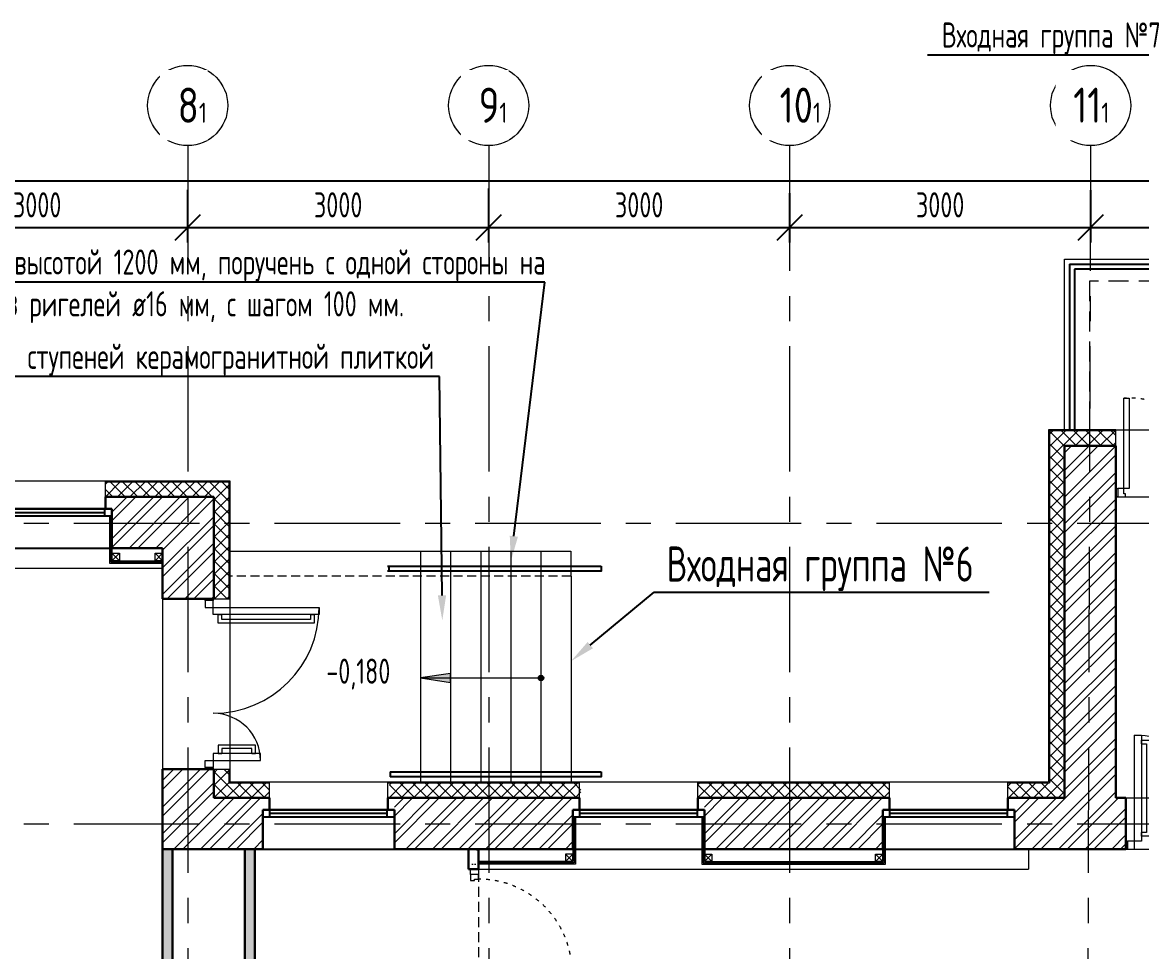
# Model space of a CAD drawing. Header units: millimetres. Extents: x -8689834 to 9419935, y 0 to 233063.
# Drawn here: x -198881 to -187726, y 126328 to 135591 of the extents above; entities that cross this region are included whole.
import ezdxf
from ezdxf import colors
from ezdxf.entities.mleader import LeaderData, LeaderLine
from ezdxf.math import Vec2, Vec3

# ---------------------------------------------------------------- set-up
doc = ezdxf.new("R2010")
doc.units = ezdxf.units.MM
doc.header["$MEASUREMENT"] = 0
for name, pattern in [('ACAD_ISO03W100', [30, 12, -18]), ('ADSK_Штрих_ш3 п1_5', [4.5, 3, -1.5]), ('ADSK_Штриховая_ш2 п1', [3, 2, -1]), ('CENTER', [2, 1.25, -0.25, 0.25, -0.25])]:
    doc.linetypes.add(name, pattern=pattern)
doc.layers.get('0').update_dxf_attribs({"color": 250, "lineweight": 9})
for name, color, linetype, lineweight in [('_0', 250, 'Continuous', 9), ('АР_Выноски АПР', 7, 'Continuous', 5), ('АР_Двери', 175, 'Continuous', 18), ('АР_Лестницы', 250, 'Continuous', 15), ('АР_Лестницы ограждение', 94, 'Continuous', 25), ('АР_Навесной фасад', 190, 'Continuous', 5), ('АР_Оси', 195, 'Continuous', 9), ('АР_Оси размеры', 164, 'Continuous', 9), ('АР_Отметки', 250, 'Continuous', 15), ('АР_Перегородки газоблок', 165, 'Continuous', 30), ('АР_Перегородки газоблок_Штрих', 165, 'Continuous', 5), ('АР_Подоконники', 163, 'Continuous', 9), ('АР_Сущ Несущая стена', 216, 'Continuous', 30), ('АР_тонкая линия', 250, 'Continuous', 0), ('АР_Утеплитель', 154, 'Continuous', 9), ('АР_Штриховка кирпич', 250, 'Continuous', 9), ('Эвакуация', 7, 'Continuous', 9)]:
    doc.layers.add(name, color=color, linetype=linetype, lineweight=lineweight)
doc.layers.add('АР_новое окно', color=155, linetype='Continuous')
doc.styles.add('ISOCPEUR', font='isocpeur.ttf', dxfattribs={"width": 0.7})
doc.styles.add('ГОСТ 2.304', font='isocpeur.ttf', dxfattribs={"width": 0.7})
doc.dimstyles.new('СПДС', dxfattribs={"dimscale": 100, "dimtxt": 2.5, "dimasz": 2.5, "dimexe": 1.5, "dimexo": 0, "dimgap": 1, "dimtad": 1, "dimdec": 0, "dimrnd": 1, "dimtxsty": 'ГОСТ 2.304', "dimblk": 'OBLIQUE', "dimcen": 2.5, "dimdle": 1.5, "dimadec": 0, "dimazin": 2, "dimtfac": 0.75, "dimtdec": 0, "dimtmove": 1, "dimatfit": 3, "dimfxl": 1, "dimtolj": 1, "dimarcsym": 1})
pattern_1 = [(45, (-1195763.57, 164426.86), (-132.58252, 132.58252), []), (45, (-1195675.18, 164426.86), (-132.58252, 132.58252), [])]

# ---------------------------------------------------------------- blocks, each defined once
blk = doc.blocks.new('_Oblique')
at = {"color": 0, "linetype": 'ByBlock', "lineweight": -2}
blk.add_line((-0.5, -0.5), (0.5, 0.5), dxfattribs=at)
blk = doc.blocks.new('*D682')
at = {"layer": 'АР_Оси размеры', "color": 0, "lineweight": -2, "ltscale": 100, "transparency": 16777216}
for p, q in [((-200234, 133929), (-200234, 133397)), ((-197234, 133923), (-197234, 133397)), ((-200384, 133547), (-197084, 133547))]:
    blk.add_line(p, q, dxfattribs=at)
at = {"layer": 'АР_Оси размеры', "color": 0, "lineweight": -2, "ltscale": 100, "transparency": 16777216, "xscale": 250, "yscale": 250, "zscale": 250, "rotation": 180}
blk.add_blockref('_Oblique', (-200234, 133547), dxfattribs=at)
at = {"layer": 'АР_Оси размеры', "color": 0, "lineweight": -2, "ltscale": 100, "transparency": 16777216, "xscale": 250, "yscale": 250, "zscale": 250}
blk.add_blockref('_Oblique', (-197234, 133547), dxfattribs=at)
at = {"layer": 'АР_Оси размеры', "color": 0, "ltscale": 100, "transparency": 16777216, "insert": (-198734, 133772), "char_height": 250, "attachment_point": 5, "style": 'ГОСТ 2.304'}
blk.add_mtext('\\A1;3000', dxfattribs=at)
blk = doc.blocks.new('*D683')
at = {"layer": 'АР_Оси размеры', "color": 0, "lineweight": -2, "ltscale": 100, "transparency": 16777216}
for p, q in [((-197234, 133923), (-197234, 133397)), ((-194234, 133935), (-194234, 133397)), ((-197384, 133547), (-194084, 133547))]:
    blk.add_line(p, q, dxfattribs=at)
at = {"layer": 'АР_Оси размеры', "color": 0, "lineweight": -2, "ltscale": 100, "transparency": 16777216, "xscale": 250, "yscale": 250, "zscale": 250, "rotation": 180}
blk.add_blockref('_Oblique', (-197234, 133547), dxfattribs=at)
at = {"layer": 'АР_Оси размеры', "color": 0, "lineweight": -2, "ltscale": 100, "transparency": 16777216, "xscale": 250, "yscale": 250, "zscale": 250}
blk.add_blockref('_Oblique', (-194234, 133547), dxfattribs=at)
at = {"layer": 'АР_Оси размеры', "color": 0, "ltscale": 100, "transparency": 16777216, "insert": (-195734, 133772), "char_height": 250, "attachment_point": 5, "style": 'ГОСТ 2.304'}
blk.add_mtext('\\A1;3000', dxfattribs=at)
blk = doc.blocks.new('*D684')
at = {"layer": 'АР_Оси размеры', "color": 0, "lineweight": -2, "ltscale": 100, "transparency": 16777216}
for p, q in [((-194234, 133935), (-194234, 133397)), ((-191234, 133888), (-191234, 133397)), ((-194384, 133547), (-191084, 133547))]:
    blk.add_line(p, q, dxfattribs=at)
at = {"layer": 'АР_Оси размеры', "color": 0, "lineweight": -2, "ltscale": 100, "transparency": 16777216, "xscale": 250, "yscale": 250, "zscale": 250, "rotation": 180}
blk.add_blockref('_Oblique', (-194234, 133547), dxfattribs=at)
at = {"layer": 'АР_Оси размеры', "color": 0, "lineweight": -2, "ltscale": 100, "transparency": 16777216, "xscale": 250, "yscale": 250, "zscale": 250}
blk.add_blockref('_Oblique', (-191234, 133547), dxfattribs=at)
at = {"layer": 'АР_Оси размеры', "color": 0, "ltscale": 100, "transparency": 16777216, "insert": (-192734, 133772), "char_height": 250, "attachment_point": 5, "style": 'ГОСТ 2.304'}
blk.add_mtext('\\A1;3000', dxfattribs=at)
blk = doc.blocks.new('*D685')
at = {"layer": 'АР_Оси размеры', "color": 0, "lineweight": -2, "ltscale": 100, "transparency": 16777216}
for p, q in [((-191234, 133888), (-191234, 133397)), ((-188234, 133888), (-188234, 133397)), ((-191384, 133547), (-188084, 133547))]:
    blk.add_line(p, q, dxfattribs=at)
at = {"layer": 'АР_Оси размеры', "color": 0, "lineweight": -2, "ltscale": 100, "transparency": 16777216, "xscale": 250, "yscale": 250, "zscale": 250, "rotation": 180}
blk.add_blockref('_Oblique', (-191234, 133547), dxfattribs=at)
at = {"layer": 'АР_Оси размеры', "color": 0, "lineweight": -2, "ltscale": 100, "transparency": 16777216, "xscale": 250, "yscale": 250, "zscale": 250}
blk.add_blockref('_Oblique', (-188234, 133547), dxfattribs=at)
at = {"layer": 'АР_Оси размеры', "color": 0, "ltscale": 100, "transparency": 16777216, "insert": (-189734, 133772), "char_height": 250, "attachment_point": 5, "style": 'ГОСТ 2.304'}
blk.add_mtext('\\A1;3000', dxfattribs=at)
blk = doc.blocks.new('*D686')
at = {"layer": 'АР_Оси размеры', "color": 0, "lineweight": -2, "ltscale": 100, "transparency": 16777216}
for p, q in [((-182234, 134039), (-182234, 133397)), ((-188234, 133919), (-188234, 133397)), ((-188384, 133547), (-182084, 133547))]:
    blk.add_line(p, q, dxfattribs=at)
at = {"layer": 'АР_Оси размеры', "color": 0, "lineweight": -2, "ltscale": 100, "transparency": 16777216, "xscale": 250, "yscale": 250, "zscale": 250, "rotation": 180}
blk.add_blockref('_Oblique', (-188234, 133547), dxfattribs=at)
at = {"layer": 'АР_Оси размеры', "color": 0, "lineweight": -2, "ltscale": 100, "transparency": 16777216, "xscale": 250, "yscale": 250, "zscale": 250}
blk.add_blockref('_Oblique', (-182234, 133547), dxfattribs=at)
at = {"layer": 'АР_Оси размеры', "color": 0, "ltscale": 100, "transparency": 16777216, "insert": (-185234, 133772), "char_height": 250, "attachment_point": 5, "style": 'ГОСТ 2.304'}
blk.add_mtext('\\A1;6000', dxfattribs=at)
blk = doc.blocks.new('*U761')
for points in [[(0, 0), (0, -80), (55, -80), (55, 0), (0, 0)], [(55, -80), (55, 0), (115, 0), (115, -40), (100, -40), (100, -80), (55, -80)], [(1075, -80), (1075, 0), (1015, 0), (1015, -40), (1030, -40), (1030, -80), (1075, -80)], [(1130, 0), (1130, -80), (1075, -80), (1075, 0), (1130, 0)]]:
    blk.add_lwpolyline(points)
blk.add_lwpolyline([(100, -80), (100, -1010), (140, -1010), (140, -80)], close=True)
at = {"linetype": 'ACAD_ISO03W100', "ltscale": 3}
blk.add_arc((100, -80), 930, 270, 0, dxfattribs=at)
blk = doc.blocks.new('*U24')
h = blk.add_hatch(color=256)
h.dxf.hatch_style = 1
edge = h.paths.add_edge_path()
edge.add_arc((0, 0), 27.6, 359.64, 719.64)
h = blk.add_hatch(color=256)
h.dxf.hatch_style = 1
h.paths.add_polyline_path([(900, -44), (900, 44), (1200, 0)])
blk.add_line((1200, 0), (0, 0))
blk.add_lwpolyline([(900, 44), (900, -44), (1200, 0), (900, 44)])
blk.add_circle((0, 0), 27.6)
blk = doc.blocks.new('*U156')
at = {"layer": 'АР_новое окно', "lineweight": 20}
for p, q in [((0, 1310), (-70, 1310)), ((0, 0), (-70, 0))]:
    blk.add_line(p, q, dxfattribs=at)
at = {"layer": 'АР_новое окно'}
for p, q in [((-70, 1310), (-70, 0)), ((-70, 0), (-70, 1310)), ((0, 1240), (-70, 1240)), ((-35, 1240), (-35, 70)), ((0, 1310), (0, 0)), ((0, 70), (-70, 70))]:
    blk.add_line(p, q, dxfattribs=at)
blk = doc.blocks.new('*D423')
at = {"layer": 'АР_Оси размеры', "color": 0, "lineweight": -2, "ltscale": 100, "transparency": 16777216}
for p, q in [((-218234, 134013), (-218234, 134163)), ((-154724, 134013), (-154724, 134163)), ((-218384, 134013), (-154574, 134013))]:
    blk.add_line(p, q, dxfattribs=at)
at = {"layer": 'АР_Оси размеры', "color": 0, "lineweight": -2, "ltscale": 100, "transparency": 16777216, "xscale": 250, "yscale": 250, "zscale": 250, "rotation": 180}
blk.add_blockref('_Oblique', (-218234, 134013), dxfattribs=at)
at = {"layer": 'АР_Оси размеры', "color": 0, "lineweight": -2, "ltscale": 100, "transparency": 16777216, "xscale": 250, "yscale": 250, "zscale": 250}
blk.add_blockref('_Oblique', (-154724, 134013), dxfattribs=at)
at = {"layer": 'АР_Оси размеры', "color": 0, "ltscale": 100, "transparency": 16777216, "insert": (-186479, 134238), "char_height": 250, "attachment_point": 5, "style": 'ГОСТ 2.304'}
blk.add_mtext('\\A1;63510', dxfattribs=at)
blk = doc.blocks.new('1700-2')
for points in [[(80, 1600), (0, 1600), (0, 1583), (80, 1583), (80, 1600)], [(0, 1583), (80, 1583), (80, 1513), (50, 1513), (50, 1513), (0, 1513), (0, 1583)], [(-386, 1443), (-421, 1443), (-421, 1358), (-50, 1358), (-50, 1443), (-85, 1443)], [(-386, 1443), (-386, 1393), (-85, 1393), (-85, 1443)], [(-970, 57), (-1005, 57), (-1005, 142), (-50, 142), (-50, 57), (-85, 57)], [(-970, 57), (-970, 107), (-85, 107), (-85, 57)], [(0, -83), (80, -83), (80, -13), (50, -13), (50, -13), (0, -13), (0, -83)], [(80, -100), (0, -100), (0, -83), (80, -83), (80, -100)]]:
    blk.add_lwpolyline(points)
for points in [[(-471, 1443), (0, 1443), (0, 1513), (-471, 1513)], [(0, -13), (-1055, -13), (-1055, 57), (0, 57)]]:
    blk.add_lwpolyline(points, close=True)
for centre, radius, start, end in [((0, 1513), 471, 180, 270), ((0, -13), 1055, 90, 180)]:
    blk.add_arc(centre, radius, start, end)
blk = doc.blocks.new('Дверь 1700')
for points in [[(80, 85), (80, 985), (133, 985), (133, 85)], [(1565, 620), (1567, 85), (1620, 85), (1620, 620)]]:
    blk.add_lwpolyline(points, close=True)
at = {"ltscale": 100}
blk.add_lwpolyline([(1620, 85), (1620, 620)], dxfattribs=at)
for points in [[(0, 0), (0, 85), (21, 85), (21, 0), (0, 0)], [(21, 85), (21, 0), (96, 0), (96, 32), (80, 32), (80, 85), (21, 85)], [(1679, 85), (1679, 0), (1604, 0), (1604, 32), (1620, 32), (1620, 85), (1679, 85)], [(1700, 0), (1700, 85), (1679, 85), (1679, 0), (1700, 0)]]:
    blk.add_lwpolyline(points)
at = {"linetype": 'ACAD_ISO03W100', "ltscale": 3}
for centre, radius, start, end in [((130, 84), 902, 0.0681, 93.207), ((1571, 84), 539, 84.7636, 179.866)]:
    blk.add_arc(centre, radius, start, end, dxfattribs=at)
blk = doc.blocks.new('A$Ce02d65bd')
at = {"ltscale": 100}
for points in [[(0, 0), (0, 75), (75, 75), (75, 0), (0, 0)], [(0, 0), (75, 75)], [(0, 75), (75, 0)]]:
    blk.add_lwpolyline(points, dxfattribs=at)
blk = doc.blocks.new('_DotSmall')
at = {"color": 0, "linetype": 'ByBlock', "const_width": 0.5}
blk.add_lwpolyline([(-0.0625, 0, 1), (0.0625, 0, 1)], format="xyb", close=True, dxfattribs=at)

msp = doc.modelspace()

# ---------------------------------------------------------------- hatches: boundary and pattern name
at = {"layer": 'АР_Перегородки газоблок_Штрих', "ltscale": 100}
h = msp.add_hatch(dxfattribs=at)
h.set_pattern_fill('AR-CONC', color=256, scale=30)
h.set_pattern_definition([(50, (0, 0), (215.17805, -18.82564), [22.5, -247.5]), (355, (0, 0), (-41.6254, 225.65764), [18, -198]), (100.45144, (17.93, -1.57), (173.55265, 206.832), [19.12206, -210.34263]), (46.1842, (0, 60), (320.1724, -49.65578), [33.75, -371.25]), (96.63564, (26.68, 55.86), (280.3986, 292.2356), [28.6831, -315.51413]), (351.18416, (0, 60), (280.3986, 292.2356), [27, -297]), (21, (30, 45), (179.07212, -120.78567), [22.5, -247.5]), (326, (30, 45), (72.9946, 217.54501), [18, -198]), (71.45144, (44.92, 34.93), (252.06671, 96.75935), [19.12206, -210.34263]), (37.5, (0, 0), (3.647957, 99.868156), [0, -195.6, 0, -201, 0, -198.75]), (7.5, (0, 0), (78.92086, 118.323514), [0, -114.6, 0, -191.1, 0, -75.75]), (327.5, (-66.9, 0), (160.14673, -6.766462), [0, -75, 0, -234, 0, -310.5]), (317.5, (-96.9, 0), (174.95585, 30.031495), [0, -97.5, 0, -155.4, 0, -220.5])])
edge = h.paths.add_edge_path()
edge.add_line((-197233.915, 124528.397), (-197383.915, 124528.397))
edge.add_line((-197383.915, 124528.397), (-197383.915, 124600.682))
edge.add_line((-197383.915, 124600.682), (-197483.915, 124600.682))
edge.add_line((-197483.915, 124600.682), (-197483.915, 121099.141))
edge.add_arc((-197538.809, 121433.328), 338.665, 279.3281592, 301.0924837)
edge.add_line((-197363.915, 121143.317), (-197363.915, 122020.317))
edge.add_line((-197363.915, 122020.317), (-197363.915, 122020.317))
edge.add_line((-197363.915, 122020.317), (-197233.915, 122020.317))
edge.add_line((-197233.915, 122020.317), (-197233.915, 122140.317))
edge.add_line((-197233.915, 122140.317), (-197364.149, 122140.317))
edge.add_line((-197364.149, 122140.317), (-197364.115, 122140.706))
edge.add_line((-197364.115, 122140.706), (-197364.115, 123640.706))
edge.add_line((-197364.115, 123640.706), (-197233.915, 123640.706))
edge.add_line((-197233.915, 123640.706), (-197233.915, 123750.706))
edge.add_line((-197233.915, 123750.706), (-197383.915, 123750.706))
edge.add_line((-197383.915, 123750.706), (-197383.915, 124428.397))
edge.add_line((-197383.915, 124428.397), (-197233.915, 124428.397))
edge.add_line((-197233.915, 124428.397), (-197233.915, 124528.397))
h.paths.add_polyline_path([(-196563.908, 124600.682), (-196663.908, 124600.682), (-196663.908, 124528.397), (-197233.915, 124528.397), (-197233.915, 124428.397), (-196663.907, 124428.397), (-196663.906, 123750.706), (-197233.915, 123750.706), (-197233.915, 123640.706), (-196764.115, 123640.706), (-196663.905, 123640.706), (-196663.901, 122140.318), (-196563.901, 122140.318)])
h.paths.add_polyline_path([(-196563.915, 127350.682), (-196663.915, 127350.682), (-196663.908, 124600.682), (-196563.908, 124600.682)])
h.paths.add_polyline_path([(-197383.915, 127350.682), (-197483.915, 127350.682), (-197483.915, 124600.682), (-197383.915, 124600.682)])
h = msp.add_hatch(dxfattribs=at)
h.set_pattern_fill('AR-CONC', color=256, scale=30)
h.set_pattern_definition([(50, (-20, 0), (215.17805, -18.82564), [22.5, -247.5]), (355, (-20, 0), (-41.6254, 225.65764), [18, -198]), (100.45144, (-2.07, -1.57), (173.55265, 206.832), [19.12206, -210.34263]), (46.1842, (-20, 60), (320.1724, -49.65578), [33.75, -371.25]), (96.63564, (6.68, 55.86), (280.3986, 292.2356), [28.6831, -315.51413]), (351.18416, (-20, 60), (280.3986, 292.2356), [27, -297]), (21, (10, 45), (179.07212, -120.78567), [22.5, -247.5]), (326, (10, 45), (72.9946, 217.54501), [18, -198]), (71.45144, (24.92, 34.93), (252.06671, 96.75935), [19.12206, -210.34263]), (37.5, (-20, 0), (3.647957, 99.868156), [0, -195.6, 0, -201, 0, -198.75]), (7.5, (-20, 0), (78.92086, 118.323514), [0, -114.6, 0, -191.1, 0, -75.75]), (327.5, (-86.9, 0), (160.14673, -6.766462), [0, -75, 0, -234, 0, -310.5]), (317.5, (-116.9, 0), (174.95585, 30.031495), [0, -97.5, 0, -155.4, 0, -220.5])])
h.paths.add_polyline_path([(-194333.912, 127350.682), (-194453.912, 127350.682), (-194453.91, 127150.817), (-194333.91, 127150.817)])
at = {"layer": 'АР_Утеплитель', "ltscale": 100}
h = msp.add_hatch(dxfattribs=at)
h.set_pattern_fill('ANSI37', color=256, scale=700)
h.set_pattern_definition([(45, (-1158903.89, 167262.83), (-61.871843, 61.871843), []), (135, (-1158903.89, 167262.83), (-61.871843, -61.871843), [])])
h.paths.add_polyline_path([(-187983.915, 131370.682), (-187983.915, 131520.682), (-188643.915, 131520.682), (-188643.915, 128010.682), (-189058.915, 128010.682), (-189058.915, 127860.682), (-188493.915, 127860.682), (-188493.915, 131370.682)])
h.paths.add_polyline_path([(-186283.915, 131520.682), (-186283.915, 131370.682), (-182743.915, 131370.682), (-182743.915, 131520.682)])
h = msp.add_hatch(dxfattribs=at)
h.set_pattern_fill('ANSI37', color=256, scale=700)
h.set_pattern_definition([(45, (-1174788.89, 163752.83), (-61.871843, 61.871843), []), (135, (-1174788.89, 163752.83), (-61.871843, -61.871843), [])])
h.paths.add_polyline_path([(-196823.915, 128145.858), (-196973.915, 128145.858), (-196973.915, 127860.682), (-196418.915, 127860.682), (-196418.915, 128010.682), (-196823.915, 128010.682)])
h.paths.add_polyline_path([(-196973.915, 129845.858), (-196823.915, 129845.858), (-196823.915, 131010.682), (-198053.915, 131010.682), (-198053.915, 130860.682), (-196973.915, 130860.682)])
h = msp.add_hatch(dxfattribs=at)
h.set_pattern_fill('ANSI37', color=256, scale=700)
h.set_pattern_definition([(45, (-1171683.89, 163752.83), (-61.871843, 61.871843), []), (135, (-1171683.89, 163752.83), (-61.871843, -61.871843), [])])
h.paths.add_polyline_path([(-193313.915, 127860.682), (-195223.915, 127860.682), (-195223.915, 128010.682), (-193313.915, 128010.682)])
h = msp.add_hatch(dxfattribs=at)
h.set_pattern_fill('ANSI37', color=256, scale=700)
h.set_pattern_definition([(45, (-1168608.89, 163752.83), (-61.871843, 61.871843), []), (135, (-1168608.89, 163752.83), (-61.871843, -61.871843), [])])
h.paths.add_polyline_path([(-190238.915, 127860.682), (-192148.915, 127860.682), (-192148.915, 128010.682), (-190238.915, 128010.682)])
at = {"layer": 'АР_Штриховка кирпич', "ltscale": 100}
h = msp.add_hatch(dxfattribs=at)
h.set_pattern_fill('ANSI32', color=256, scale=500)
h.set_pattern_definition([(45, (-1163613.57, 164426.86), (-132.58252, 132.58252), []), (45, (-1163525.18, 164426.86), (-132.58252, 132.58252), [])])
h.paths.add_polyline_path([(-187983.915, 131370.682), (-188493.915, 131370.682), (-188493.915, 127860.682), (-188993.915, 127860.682), (-188993.915, 127350.682), (-187883.915, 127350.682), (-187883.915, 127860.682), (-187983.915, 127860.682), (-187983.915, 130860.682)])
h = msp.add_hatch(dxfattribs=at)
h.set_pattern_fill('ANSI32', color=256, scale=500)
h.set_pattern_definition(pattern_1)
h.paths.add_polyline_path([(-196973.915, 130860.682), (-196973.915, 130339.606), (-196973.915, 129845.858), (-197483.915, 129845.858), (-197483.915, 130350.682), (-197988.915, 130350.682), (-197988.915, 130860.682)])
h = msp.add_hatch(dxfattribs=at)
h.set_pattern_fill('ANSI32', color=256, scale=500)
h.set_pattern_definition(pattern_1)
h.paths.add_polyline_path([(-196483.915, 127860.682), (-196973.915, 127860.682), (-196973.915, 128145.858), (-197483.915, 128145.858), (-197483.915, 127350.682), (-196483.915, 127350.682)])
h = msp.add_hatch(dxfattribs=at)
h.set_pattern_fill('ANSI32', color=256, scale=500)
h.set_pattern_definition([(45, (-1193453.57, 164426.86), (-132.58252, 132.58252), []), (45, (-1193365.18, 164426.86), (-132.58252, 132.58252), [])])
h.paths.add_polyline_path([(-193393.915, 127860.682), (-195173.915, 127860.682), (-195173.915, 127350.682), (-193393.915, 127350.682)])
h = msp.add_hatch(dxfattribs=at)
h.set_pattern_fill('ANSI32', color=256, scale=500)
h.set_pattern_definition([(45, (-1190363.57, 164426.86), (-132.58252, 132.58252), []), (45, (-1190275.18, 164426.86), (-132.58252, 132.58252), [])])
h.paths.add_polyline_path([(-190303.915, 127860.682), (-192083.915, 127860.682), (-192083.915, 127350.682), (-190303.915, 127350.682)])

# ---------------------------------------------------------------- linework, layer by layer
for points in [[(-197988.915, 130741.769), (-197988.915, 130224.952), (-197483.915, 130224.952)], [(-198013.915, 130671.769), (-198013.915, 130199.952), (-197483.915, 130199.952)], [(-198001.415, 130671.769), (-198001.415, 130212.452), (-197483.915, 130212.452)], [(-192083.915, 127741.769), (-192083.915, 127224.952), (-190303.915, 127224.952), (-190303.915, 127602.803)], [(-193393.915, 127671.769), (-193393.915, 127224.952), (-194333.916, 127224.952)], [(-193381.415, 127671.769), (-193381.415, 127212.452), (-194333.915, 127212.452)], [(-193368.915, 127671.769), (-193368.915, 127199.952), (-194333.914, 127199.952)], [(-192108.915, 127671.769), (-192108.915, 127199.952), (-190278.915, 127199.952), (-190278.915, 127671.769)], [(-192096.415, 127671.769), (-192096.415, 127212.452), (-190291.415, 127212.452), (-190291.415, 127671.769)]]:
    msp.add_lwpolyline(points)
at = {"layer": 'АР_Лестницы', "ltscale": 100}
for p, q in [((-194912.915, 130320.682), (-194912.915, 128020.682)), ((-194612.915, 130320.682, 0), (-194612.915, 128020.682)), ((-194312.915, 130320.682, 0), (-194312.915, 128020.682)), ((-194012.915, 130320.682, 0), (-194012.915, 128020.682)), ((-193712.915, 130320.682, 0), (-193712.915, 128020.682)), ((-193412.915, 130070.682, 0), (-193412.915, 128020.682, 0))]:
    msp.add_line(p, q, dxfattribs=at)
msp.add_lwpolyline([(-188493.915, 131530.682), (-188493.915, 133230.682), (-183955.179, 133230.682), (-183955.179, 133010.682)], dxfattribs=at)
at = {"layer": 'АР_Лестницы', "ltscale": 100, "elevation": 0}
for points in [[(-196813.911, 130320.682), (-193413.395, 130320.682)], [(-193413.395, 130320.682), (-193413.395, 130070.682)]]:
    msp.add_lwpolyline(points, dxfattribs=at)
at = {"layer": 'АР_Лестницы', "linetype": 'ADSK_Штрих_ш3 п1_5', "ltscale": 30, "elevation": 0}
msp.add_lwpolyline([(-193413.395, 130070.682), (-196813.911, 130070.682)], dxfattribs=at)
at = {"layer": 'АР_Лестницы ограждение', "color": 18, "ltscale": 100, "true_color": 0x000000}
for p, q in [((-195227.322, 130170.784), (-195227.322, 130120.784)), ((-195216.272, 128120.682), (-195216.272, 128070.682))]:
    msp.add_line(p, q, dxfattribs=at)
for points in [[(-188444.536, 133181.517), (-183906.7, 133181.517), (-183906.7, 133131.517), (-188394.536, 133131.517)], [(-188444.536, 133181.517), (-188444.536, 131530.682)], [(-188394.536, 133131.517), (-188394.536, 131530.682)], [(-193112.915, 130170.784), (-193112.915, 130120.784), (-195242.322, 130120.784)], [(-195242.322, 130170.784), (-193112.915, 130170.784)], [(-193113.04, 128120.682), (-193113.04, 128070.682), (-195216.272, 128070.682)], [(-195216.272, 128120.682), (-193113.04, 128120.682)]]:
    msp.add_lwpolyline(points, dxfattribs=at)
at = {"layer": 'АР_Навесной фасад', "ltscale": 100}
for p, q in [((-188653.915, 131530.682), (-188653.915, 128020.682)), ((-188643.915, 131520.682), (-188643.915, 128010.682)), ((-200764.669, 131020.682), (-196813.915, 131020.682)), ((-198053.915, 131010.682), (-196823.915, 131010.682)), ((-196823.915, 131010.682), (-196823.915, 129845.858)), ((-196813.915, 131020.682), (-196813.915, 129845.858)), ((-196823.915, 128145.858), (-196823.915, 128010.682)), ((-196813.915, 128145.858), (-196813.915, 128020.682)), ((-196823.915, 128010.682), (-196418.915, 128010.682)), ((-196813.915, 128020.682), (-188653.915, 128020.682)), ((-195238.915, 128010.682), (-193328.915, 128010.682)), ((-192148.915, 128010.682), (-190238.915, 128010.682)), ((-189058.915, 128010.682), (-188643.915, 128010.682))]:
    msp.add_line(p, q, dxfattribs=at)
for points in [[(-187983.915, 131530.682), (-188653.915, 131530.682)], [(-187983.915, 131370.682), (-187983.915, 131530.682)], [(-187983.915, 131520.682), (-188643.915, 131520.682)], [(-198053.915, 130860.682), (-198053.915, 131020.682)], [(-196973.915, 129845.858), (-196813.915, 129845.858)], [(-196973.915, 128145.858), (-196813.915, 128145.858)], [(-196418.915, 127860.682), (-196418.915, 128020.682)], [(-195238.915, 127860.682), (-195238.915, 128020.682)], [(-193328.915, 127860.682), (-193328.915, 128020.682)], [(-192148.915, 127860.682), (-192148.915, 128020.682)], [(-190238.915, 127860.682), (-190238.915, 128020.682)], [(-189058.915, 127860.682), (-189058.915, 128020.682)]]:
    msp.add_lwpolyline(points, dxfattribs=at)
at = {"layer": 'АР_новое окно'}
for p, q in [((-199298.915, 130350.682), (-197988.915, 130350.682)), ((-196483.915, 127350.682), (-195173.915, 127350.682)), ((-193393.915, 127350.682), (-192083.915, 127350.682)), ((-190303.915, 127350.682), (-188993.915, 127350.682))]:
    msp.add_line(p, q, dxfattribs=at)
at = {"layer": 'АР_Оси', "linetype": 'CENTER', "ltscale": 1000}
for p, q in [((-197233.915, 134363.151), (-197233.915, 78630.803)), ((-194233.915, 134363.151), (-194233.915, 78630.803)), ((-191233.915, 134363.151), (-191233.915, 74900.032)), ((-188233.915, 134363.151), (-188423.915, 78630.803)), ((-224367.609, 130600.682), (-141189.207, 130600.682)), ((-224367.609, 127600.682), (-141189.207, 127600.682))]:
    msp.add_line(p, q, dxfattribs=at)
at = {"layer": 'АР_Оси', "ltscale": 0.5}
for centre in [(-197233.915, 134763.151), (-194233.915, 134763.151), (-191233.915, 134763.151), (-188233.915, 134763.151)]:
    msp.add_circle(centre, 400, dxfattribs=at)
at = {"layer": 'АР_Перегородки газоблок', "ltscale": 100}
for points in [[(-197483.915, 118520.664), (-197483.915, 127350.682)], [(-197383.915, 127350.682), (-197383.915, 126452.044)], [(-197383.915, 127350.682), (-197383.915, 124498.397)], [(-196663.908, 124498.397), (-196663.915, 127350.682)], [(-196563.901, 122120.318), (-196563.915, 127350.683)], [(-194433.915, 127350.682), (-194433.91, 127150.822)], [(-194333.926, 127350.682), (-194333.91, 127150.813)], [(-194333.91, 127150.813), (-194433.91, 127150.822)]]:
    msp.add_lwpolyline(points, dxfattribs=at)
at = {"layer": 'АР_Подоконники', "ltscale": 100}
for p, q in [((-205983.915, 130150.682), (-197483.915, 130150.682)), ((-188852.077, 127350.682), (-188852.077, 127150.682)), ((-194333.91, 127150.864), (-188852.077, 127150.682))]:
    msp.add_line(p, q, dxfattribs=at)
at = {"layer": 'АР_Сущ Несущая стена', "ltscale": 100}
for p, q in [((-188493.915, 131370.682), (-187983.915, 131370.682)), ((-188493.915, 131370.682), (-188493.915, 127860.682)), ((-187983.915, 131370.682), (-187983.915, 130860.682)), ((-198053.915, 130860.682), (-196973.915, 130860.682)), ((-198053.915, 130741.769), (-198053.915, 130860.682)), ((-196973.915, 130860.682), (-196973.915, 129845.858)), ((-187983.915, 130860.682), (-187983.915, 127860.682)), ((-198053.915, 130741.769), (-197988.915, 130741.769)), ((-197988.915, 130741.769), (-197988.915, 130350.682)), ((-197988.915, 130350.682), (-197483.915, 130350.682)), ((-197483.915, 130350.682), (-197483.915, 129845.858)), ((-197483.915, 129845.858), (-196973.915, 129845.858)), ((-197483.915, 128145.858), (-197483.915, 127350.682)), ((-197483.915, 128145.858), (-196973.915, 128145.858)), ((-196973.915, 128145.858), (-196973.915, 127860.682)), ((-196973.915, 127860.682), (-196418.915, 127860.682)), ((-196418.915, 127741.769), (-196418.915, 127860.682)), ((-195238.915, 127860.682), (-193328.915, 127860.682)), ((-195238.915, 127741.769), (-195238.915, 127860.682)), ((-193328.915, 127741.769), (-193328.915, 127860.682)), ((-192148.915, 127860.682), (-190238.915, 127860.682)), ((-192148.915, 127741.769), (-192148.915, 127860.682)), ((-190238.915, 127741.769), (-190238.915, 127860.682)), ((-189058.915, 127860.682), (-188493.915, 127860.682)), ((-189058.915, 127741.769), (-189058.915, 127860.682)), ((-187983.915, 127860.682), (-187883.915, 127860.682)), ((-187883.915, 127860.682), (-187883.915, 127350.682)), ((-196483.915, 127741.769), (-196483.915, 127350.682)), ((-196483.915, 127741.769), (-196418.915, 127741.769)), ((-195238.915, 127741.769), (-195173.915, 127741.769)), ((-195173.915, 127741.769), (-195173.915, 127350.682)), ((-193393.915, 127741.769), (-193393.915, 127350.682)), ((-193393.915, 127741.769), (-193328.915, 127741.769)), ((-192148.915, 127741.769), (-192083.915, 127741.769)), ((-192083.915, 127741.769), (-192083.915, 127350.682)), ((-192083.915, 127734.727), (-192083.915, 127224.952)), ((-190303.915, 127741.769), (-190303.915, 127350.682)), ((-190303.915, 127741.769), (-190238.915, 127741.769)), ((-189058.915, 127741.769), (-188993.915, 127741.769)), ((-188993.915, 127741.769), (-188993.915, 127350.682)), ((-197483.915, 127350.682), (-196483.915, 127350.682)), ((-195173.915, 127350.682), (-193393.915, 127350.682)), ((-192083.915, 127350.682), (-190303.915, 127350.682)), ((-188993.915, 127350.682), (-187883.915, 127350.682))]:
    msp.add_line(p, q, dxfattribs=at)
at = {"layer": 'АР_тонкая линия', "linetype": 'ADSK_Штриховая_ш2 п1', "ltscale": 50}
msp.add_line((-194333.915, 127123.315), (-194333.914, 126000.948), dxfattribs=at)
at = {"layer": 'АР_тонкая линия', "color": 18, "linetype": 'ADSK_Штриховая_ш2 п1', "ltscale": 100, "true_color": 0x000000}
msp.add_lwpolyline([(-183955.179, 133010.682), (-188245.179, 133010.682), (-188245.179, 131530.682)], dxfattribs=at)
at = {"layer": 'АР_тонкая линия', "color": 18, "ltscale": 100, "true_color": 0x000000}
for points in [[(-187983.915, 131530.682), (-186283.915, 131530.682)], [(-187983.915, 131530.682), (-186183.915, 131530.682)], [(-187983.915, 130860.682), (-186283.915, 130860.682)], [(-197483.915, 129845.858), (-197483.915, 128145.858)], [(-196813.915, 129845.858), (-196813.915, 128145.858)], [(-187883.915, 127860.682), (-186183.915, 127860.682)], [(-187883.915, 127350.682), (-186183.915, 127350.682)]]:
    msp.add_lwpolyline(points, dxfattribs=at)
at = {"layer": 'Эвакуация', "lineweight": 18}
msp.add_line((-196663.915, 124500.682), (-196663.915, 127350.682), dxfattribs=at)

# ---------------------------------------------------------------- block references
at = {"layer": '_0', "color": 1, "lineweight": -3, "ltscale": 500}
for p in [(-197988.915, 130224.952), (-197558.619, 130224.952), (-192083.915, 127224.952), (-190378.915, 127224.952)]:
    msp.add_blockref('A$Ce02d65bd', p, dxfattribs=at)
at = {"layer": '_0', "color": 1, "lineweight": -3, "ltscale": 500, "xscale": -1}
msp.add_blockref('A$Ce02d65bd', (-193393.915, 127224.952), dxfattribs=at)
at = {"layer": 'АР_Двери'}
msp.add_blockref('Дверь 1700', (-187983.915, 130860.682), dxfattribs=at)
at = {"layer": 'АР_Двери', "lineweight": 30, "ltscale": 100}
for p, rotation in [((-196978.814, 129745.858), 180), ((-187783.915, 127430.682), 270)]:
    msp.add_blockref('1700-2', p, dxfattribs=dict(at, rotation=rotation))
at = {"layer": 'АР_Двери', "rotation": 90.00000000000001}
msp.add_blockref('*U761', (-194413.914, 126020.815), dxfattribs=at)
at = {"layer": 'АР_Лестницы', "ltscale": 100, "rotation": 180}
msp.add_blockref('*U24', (-193712.915, 129055.858), dxfattribs=at)
at = {"layer": 'АР_новое окно', "xscale": -1, "rotation": 90}
for p in [(-197988.915, 130671.769), (-195173.915, 127671.769), (-192083.915, 127671.769), (-188993.915, 127671.769)]:
    msp.add_blockref('*U156', p, dxfattribs=at)

# ---------------------------------------------------------------- dimensions: what is measured, and where the dimension line sits
at = {"layer": 'АР_Оси размеры', "ltscale": 100}
for base, p1, p2, picture, middle in [((-182233.915, 133546.651), (-188233.915, 133919.496), (-182233.915, 134038.979), '*D686', (-185233.915, 133771.651)), ((-197233.915, 133546.651), (-200233.915, 133928.685), (-197233.915, 133922.936), '*D682', (-198733.915, 133771.651)), ((-194233.915, 133546.651), (-197233.915, 133922.936), (-194233.915, 133934.505), '*D683', (-195733.915, 133771.651)), ((-191233.915, 133546.651), (-194233.915, 133934.505), (-191233.915, 133888.23), '*D684', (-192733.915, 133771.651)), ((-188233.915, 133546.651), (-191233.915, 133888.23), (-188233.915, 133888.364), '*D685', (-189733.915, 133771.651))]:
    dim = msp.add_linear_dim(base=base, p1=p1, p2=p2, dimstyle='СПДС', dxfattribs=at)
    dim.commit()
    dim.dimension.update_dxf_attribs({"geometry": picture, "text_midpoint": middle})

# ---------------------------------------------------------------- leaders
at = {"layer": 'АР_Выноски АПР'}
ml = msp.add_multileader_mtext('Standard', dxfattribs=at)
ml.set_content('\\A1;Замена ограждения из нержавеющей полированной стали высотой 1200 мм, поручень с одной стороны на высоте 900 и 500мм,  ø50мм. Заполнение вертикальное из ригелей ø16 мм, с шагом 100 мм. ', color=256, style='ISOCPEUR')
ml.set_leader_properties()
ml.build(insert=Vec2(0, 0))
ml.multileader.update_dxf_attribs({"text_left_attachment_type": 6, "text_right_attachment_type": 6, "dogleg_length": 100, "arrow_head_size": 250})
ctx = ml.context
ctx.base_point, ctx.char_height, ctx.arrow_head_size, ctx.landing_gap_size, ctx.plane_origin = Vec3(-205620.5, 133002.614), 250, 250, 25, Vec3(-205599.438, 130397.905)
ctx.left_attachment, ctx.right_attachment = 6, 6
notes = []
notes.append((ctx, [(0, (1, 1, 0), (-193675.5, 133002.614), (-1, 0), 100, [(1, [(-194012.915, 130220.682)], 0, [])])]))
ctx.mtext.insert, ctx.mtext.width, ctx.mtext.defined_height, ctx.mtext.flow_direction = Vec3(-205595.5, 133327.614), 12334.31673, 1956.15, 5
ml = msp.add_multileader_mtext('Standard', dxfattribs=at)
ml.set_content('Облицовка ступеней керамогранитной плиткой ', color=256, style='ISOCPEUR')
ml.set_leader_properties()
ml.build(insert=Vec2(0, 0))
ml.multileader.update_dxf_attribs({"text_left_attachment_type": 6, "text_right_attachment_type": 6, "dogleg_length": 100, "arrow_head_size": 250})
ctx = ml.context
ctx.base_point, ctx.char_height, ctx.arrow_head_size, ctx.landing_gap_size, ctx.plane_origin = Vec3(-200125, 132062.076), 250, 250, 25, Vec3(-193966.751, 131465.588)
ctx.left_attachment, ctx.right_attachment = 6, 6
notes.append((ctx, [(1, (1, 1, 0), (-194725, 132062.076), (-1, 0), 100, [(0, [(-194696, 129629.5)], 0, [])])]))
ctx.mtext.insert, ctx.mtext.width, ctx.mtext.flow_direction = Vec3(-200100, 132387.076), 7636, 5
ml = msp.add_multileader_mtext('Standard', dxfattribs=at)
ml.set_content('Входная группа №6', color=256, style='ISOCPEUR')
ml.set_leader_properties()
ml.build(insert=Vec2(0, 0))
ml.multileader.update_dxf_attribs({"text_left_attachment_type": 6, "text_right_attachment_type": 6, "dogleg_length": 100, "arrow_head_size": 250})
ctx = ml.context
ctx.base_point, ctx.char_height, ctx.arrow_head_size, ctx.landing_gap_size, ctx.plane_origin = Vec3(-192485.5, 129911.935), 350, 250, 25, Vec3(-186936.201, 139700.429)
ctx.left_attachment, ctx.right_attachment = 6, 6
notes.append((ctx, [(0, (1, 1, 0), (-192585.5, 129911.935), (1, 0), 100, [(2, [(-193412.915, 129223.754)], 0, [])])]))
ctx.mtext.insert, ctx.mtext.width, ctx.mtext.defined_height, ctx.mtext.flow_direction = Vec3(-192460.5, 130366.935), 4200.76545, 12.17, 5
at = {"layer": 'АР_Отметки'}
ml = msp.add_multileader_mtext('Standard', dxfattribs=at)
ml.set_content('-0,180', color=256, style='ISOCPEUR')
ml.set_leader_properties(color=256, linetype='Continuous', lineweight=-1)
ml.set_arrow_properties(name='DOTSMALL')
ml.build(insert=Vec2(0, 0))
ml.multileader.update_dxf_attribs({"has_text_frame": 1, "text_left_attachment_type": 4, "text_right_attachment_type": 4, "dogleg_length": 100, "arrow_head_size": 180})
ctx = ml.context
ctx.base_point, ctx.char_height, ctx.arrow_head_size, ctx.landing_gap_size, ctx.plane_origin = Vec3(-195902.064, 128915.242), 250, 180, 50, Vec3(-198063.277, 127966.493)
ctx.left_attachment, ctx.right_attachment = 4, 4
notes.append((ctx, [(0, (0, 0, 0), (0, 0), (1, 0), 1, [])]))
ctx.mtext.insert, ctx.mtext.width, ctx.mtext.line_spacing_style, ctx.mtext.flow_direction = Vec3(-195852.064, 129248.575), 852.69703, 2, 5
for ctx, leaders in notes:
    for number, flags, end, landing, length, lines in leaders:
        leader = LeaderData()
        leader.index, (leader.has_last_leader_line, leader.has_dogleg_vector, leader.attachment_direction) = number, flags
        leader.last_leader_point, leader.dogleg_vector, leader.dogleg_length = Vec3(end), Vec3(landing), length
        for number, points, colour, breaks in lines:
            line = LeaderLine()
            line.index, line.vertices, line.color, line.breaks = number, Vec3.list(points), colors.encode_raw_color(colour), breaks
            leader.lines.append(line)
        ctx.leaders.append(leader)

# ---------------------------------------------------------------- next in the draw order: texts
at = {"layer": 'АР_Оси', "char_height": 350, "width": 123.86708, "attachment_point": 1, "line_spacing_factor": 1.149209, "style": 'ГОСТ 2.304', "bg_fill": 2}
for s, insert in [('{\\W0.8;8\\H0.57143x;1}', (-197333.736, 134940.93)), ('{\\W0.8;9\\H0.57143x;1}', (-194333.736, 134940.93)), ('{\\W0.8;10\\H0.57143x;1}', (-191333.736, 134940.93)), ('{\\W0.8;11\\H0.57143x;1}', (-188408.011, 134940.93))]:
    msp.add_mtext(s, dxfattribs=dict(at, insert=insert))

# ---------------------------------------------------------------- next in the draw order: dimensions: what is measured, and where the dimension line sits
at = {"layer": 'АР_Оси размеры', "ltscale": 100}
dim = msp.add_linear_dim(base=(-154723.915, 134013.151), p1=(-218233.915, 134013.151), p2=(-154723.915, 134013.151), dimstyle='СПДС', dxfattribs=at)
dim.commit()
dim.dimension.update_dxf_attribs({"geometry": '*D423', "text_midpoint": (-186478.915, 134238.151)})

# ---------------------------------------------------------------- next in the draw order: leaders
at = {"layer": 'АР_Выноски АПР'}
ml = msp.add_multileader_mtext('Standard', dxfattribs=at)
ml.set_content('Входная группа №7', color=256, style='ISOCPEUR')
ml.set_leader_properties()
ml.build(insert=Vec2(0, 0))
ml.multileader.update_dxf_attribs({"text_left_attachment_type": 6, "text_right_attachment_type": 6, "dogleg_length": 100, "arrow_head_size": 250})
ctx = ml.context
ctx.base_point, ctx.char_height, ctx.arrow_head_size, ctx.landing_gap_size, ctx.plane_origin = Vec3(-189741.568, 135265.565), 250, 250, 25, Vec3(-177344.613, 142741.937)
ctx.left_attachment, ctx.right_attachment = 6, 6
notes = []
notes.append((ctx, [(1, (1, 1, 0), (-187439.068, 135265.565), (-1, 0), 100, [(2, [(-186361.183, 132271.598)], 0, [])])]))
ctx.mtext.insert, ctx.mtext.width, ctx.mtext.defined_height, ctx.mtext.flow_direction = Vec3(-189716.568, 135590.565), 4200.76545, 12.17, 5
for ctx, leaders in notes:
    for number, flags, end, landing, length, lines in leaders:
        leader = LeaderData()
        leader.index, (leader.has_last_leader_line, leader.has_dogleg_vector, leader.attachment_direction) = number, flags
        leader.last_leader_point, leader.dogleg_vector, leader.dogleg_length = Vec3(end), Vec3(landing), length
        for number, points, colour, breaks in lines:
            line = LeaderLine()
            line.index, line.vertices, line.color, line.breaks = number, Vec3.list(points), colors.encode_raw_color(colour), breaks
            leader.lines.append(line)
        ctx.leaders.append(leader)

doc.saveas('drawing.dxf')
